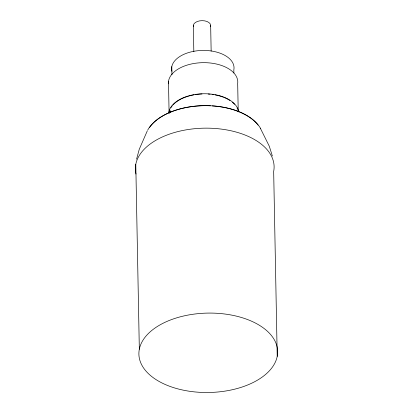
<?xml version="1.0" encoding="UTF-8"?>
<svg xmlns="http://www.w3.org/2000/svg" width="413" height="413" viewBox="0 0 413 413"><rect width="100%" height="100%" fill="white"/><g stroke="black" fill="none" stroke-linecap="round" stroke-linejoin="round"><path stroke-width="0.62" d="M136.558 159.206L139.264 149.263L147.302 130.844M169.438 113.141L170.275 110.823L169.469 113.007M260.335 128.2L269.291 146.223L272.363 156.031M277.216 356.367A69.389 39.7 -1.1 0 0 180.558 316.75A69.389 39.7 -1.1 0 0 167.053 385.267A69.389 39.7 -1.1 0 0 277.216 356.367L273.669 171.436A69.389 39.7 -1.1 0 0 203.986 128.169A69.389 39.7 -1.1 0 0 135.965 174.059M238.224 111.618L237.681 83.529A34.697 19.85 -1.1 0 0 203.624 62.657A34.697 19.85 -1.1 0 0 168.427 83.808M233.887 73.029L233.83 69.936A31.228 17.867 -1.1 0 0 202.308 50.432A31.228 17.867 -1.1 0 0 171.927 71.31M210.661 25.652L211.151 51.129M193.325 25.575L193.826 51.692M171.798 66.648L171.947 74.686M168.489 81.5L169.087 112.785M135.784 164.297L139.331 349.222M147.72 130.069A59.198 33.871 -1.1 0 1 204.136 105.635A59.198 33.871 -1.1 0 1 260.613 128.562M149.48 127.571A58.94 33.721 -1.1 0 1 210.418 105.8M212.328 105.909A58.94 33.721 -1.1 0 1 258.099 125.113M168.736 112.775A35.048 20.051 -1.1 0 1 203.717 93.741A35.048 20.051 -1.1 0 1 238.642 111.908M170.93 107.685A34.697 19.85 -1.1 0 1 172.298 105.749M173.119 104.804A34.697 19.85 -1.1 0 1 181.028 99.058M181.555 98.795A34.697 19.85 -1.1 0 1 188.596 96.115M189.18 95.95A34.697 19.85 -1.1 0 1 194.048 94.851M195.308 94.639A34.697 19.85 -1.1 0 1 196.567 94.458M197.197 94.381A34.697 19.85 -1.1 0 1 202.003 93.988M208.162 94.05A34.697 19.85 -1.1 0 1 210.093 94.205M212.003 94.417A34.697 19.85 -1.1 0 1 213.882 94.691M215.106 94.902A34.697 19.85 -1.1 0 1 223.196 97.127M223.81 97.365A34.697 19.85 -1.1 0 1 229.953 100.493M232.457 102.336A34.697 19.85 -1.1 0 1 234.558 104.344M237.072 107.974A34.697 19.85 -1.1 0 1 237.563 109.084M193.413 26.442A8.673 4.961 -1.1 0 1 202.251 20.65A8.673 4.961 -1.1 0 1 210.485 26.515"/></g></svg>
